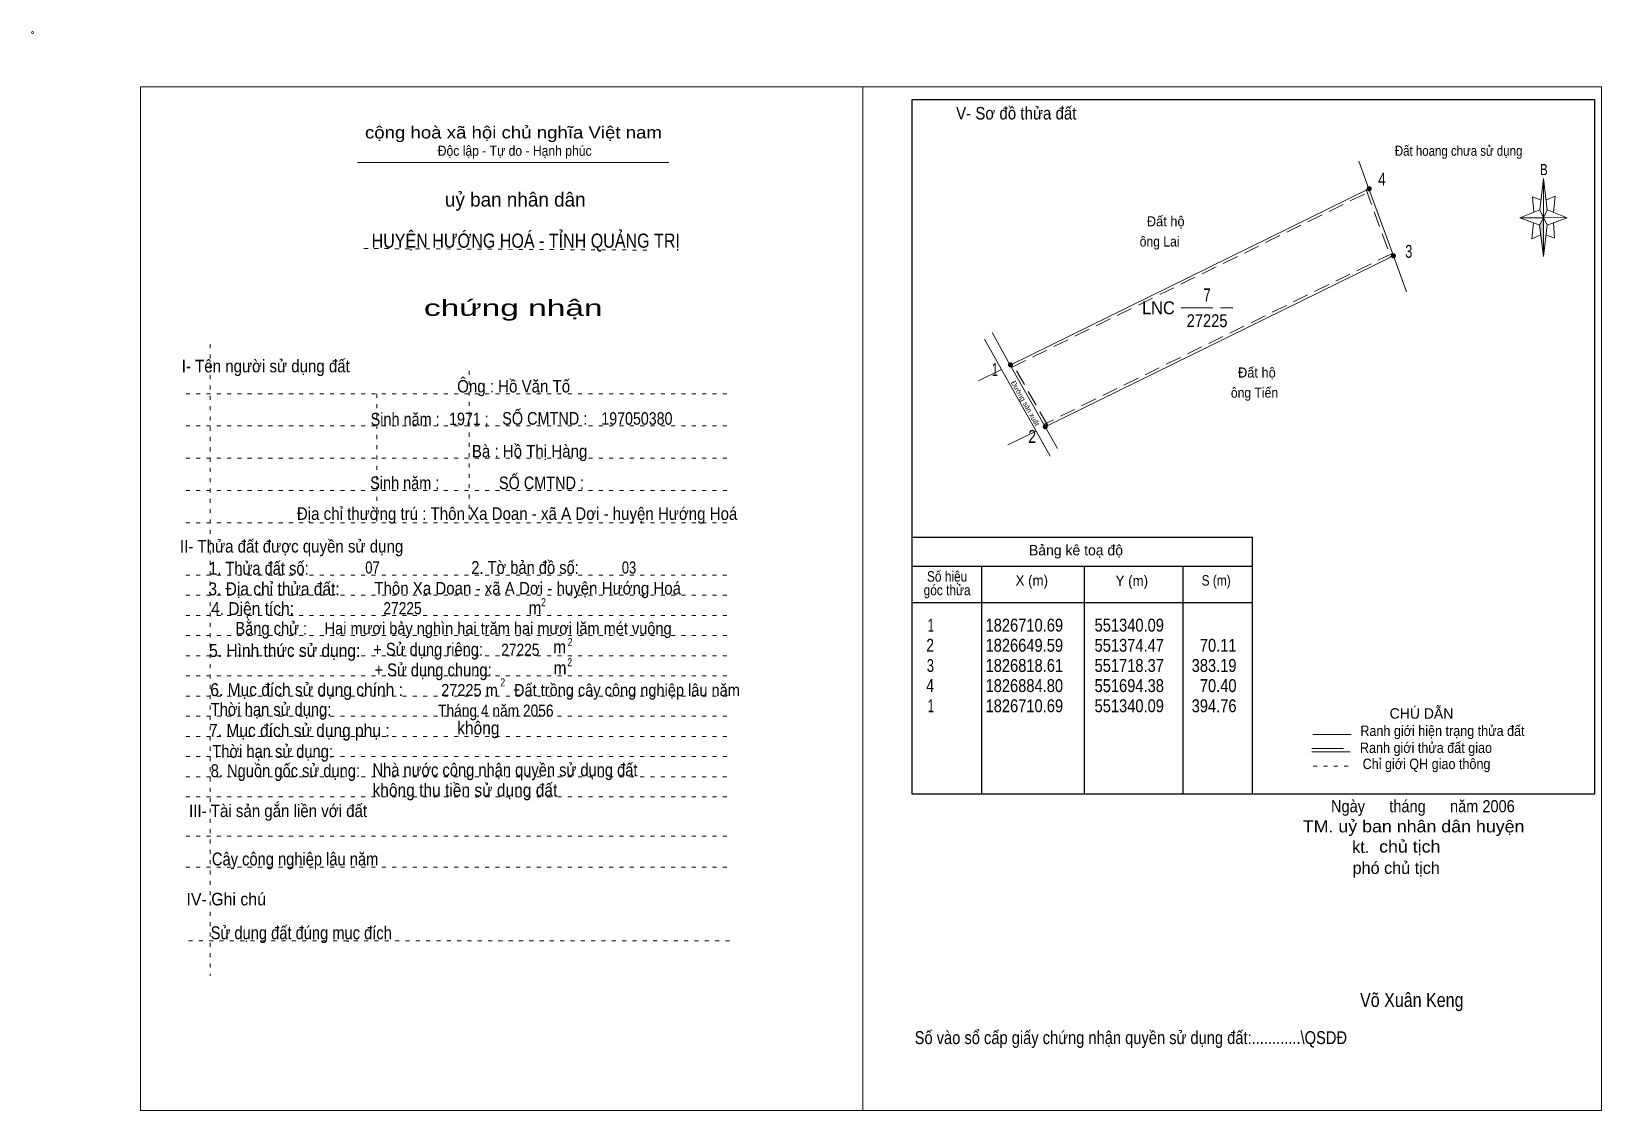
# Model space of a CAD drawing. Header units: centimetres. Extents: x -1.6 to 37.4, y -1.3 to 25.5.
import ezdxf
from ezdxf.enums import TextEntityAlignment as Align

# ---------------------------------------------------------------- set-up
doc = ezdxf.new("R2010")
doc.units = ezdxf.units.CM
doc.header["$LTSCALE"] = 0.13
for name, pattern in [('DOTTED', [1.5, 0.3, -1.2]), ('LONG_DASHED', [7.5, 6, -1.5]), ('MEDIUM_DASHED', [4.5, 3, -1.5])]:
    doc.linetypes.add(name, pattern=pattern)
for name, color, linetype, lineweight in [('1', 7, 'DOTTED', 13), ('10', 7, 'Continuous', 13), ('2', 7, 'Continuous', 25), ('3', 7, 'Continuous', 13), ('30', 7, 'Continuous', 13), ('32', 7, 'LONG_DASHED', 13), ('33', 7, 'LONG_DASHED', 13), ('35', 7, 'Continuous', 13)]:
    doc.layers.add(name, color=color, linetype=linetype, lineweight=lineweight)

msp = doc.modelspace()

# ---------------------------------------------------------------- hatches: boundary and pattern name
at = {"layer": '30'}
msp.add_hatch(color=256, dxfattribs=at).paths.add_polyline_path([(35.91, 20.87), (35.91, 19.91), (35.81, 20.69)])
at = {"layer": '32'}
for points in [[(31.6368, 21.5934, 1), (31.5368, 21.5934, 1)], [(32.2388, 19.9324, 1), (32.1388, 19.9324, 1)], [(22.7461, 17.2242, 1), (22.6461, 17.2242, 1)], [(23.6089, 15.691, 1), (23.5089, 15.691, 1)]]:
    msp.add_hatch(color=256, dxfattribs=at).paths.add_polyline_path(points)

# ---------------------------------------------------------------- linework, layer by layer
at = {"layer": '1', "linetype": 'Continuous'}
msp.add_line((6.51, 22.24), (14.23, 22.24), dxfattribs=at)
at = {"layer": '1'}
for p, q in [((6.67, 20.11), (13.82, 20.07)), ((2.86, 17.74), (2.86, 2.07)), ((9.28, 17.08), (9.28, 13.31)), ((2.25, 16.51), (15.75, 16.51)), ((6.99, 16.51), (6.99, 13.31)), ((2.25, 15.71), (15.75, 15.71)), ((2.25, 14.91), (15.75, 14.91)), ((2.25, 14.11), (15.75, 14.11)), ((2.25, 13.31), (15.75, 13.31)), ((2.25, 12.01), (15.75, 12.01)), ((2.25, 11.51), (15.75, 11.51)), ((2.25, 11.01), (15.75, 11.01)), ((2.25, 10.51), (15.75, 10.51)), ((2.25, 10.01), (15.75, 10.01)), ((2.25, 9.51), (15.75, 9.51)), ((2.25, 9.01), (15.75, 9.01)), ((2.25, 8.51), (15.75, 8.51)), ((2.25, 8.01), (15.75, 8.01)), ((2.25, 7.51), (15.75, 7.51)), ((2.25, 7.01), (15.75, 7.01)), ((2.25, 6.51), (15.75, 6.51)), ((2.25, 5.54), (15.75, 5.54)), ((2.25, 4.77), (15.75, 4.77)), ((2.32, 2.94), (15.82, 2.94))]:
    msp.add_line(p, q, dxfattribs=at)
at = {"layer": '10'}
for p, q in [((31.33, 22.28), (31.58, 21.59)), ((32.19, 19.93), (32.51, 19.04)), ((22.69, 17.22), (22.24, 18.03)), ((22.47, 17.11), (22.05, 17.86)), ((22.47, 17.11), (21.9, 16.83)), ((23.33, 15.58), (22.47, 17.11)), ((23.86, 15.15), (23.56, 15.69))]:
    msp.add_line(p, q, dxfattribs=at)
at = {"layer": '10', "linetype": 'MEDIUM_DASHED'}
for p, q in [((22.72, 17.16), (31.61, 21.53)), ((31.51, 21.57), (32.12, 19.91)), ((32.16, 19.99), (23.53, 15.75)), ((23.62, 15.72), (22.75, 17.25))]:
    msp.add_line(p, q, dxfattribs=at)
at = {"layer": '10'}
msp.add_lwpolyline([(23.56, 15.69), (22.69, 17.22), (31.58, 21.59), (32.19, 19.93)], close=True, dxfattribs=at)
msp.add_lwpolyline([(23.68, 14.96), (23.33, 15.58), (22.63, 15.24)], dxfattribs=at)
msp.add_circle((-1.55, 25.47), 0.025, dxfattribs=at)
at = {"layer": '2'}
for p, q in [((20.25, 12.95), (28.7, 12.95)), ((28.7, 6.59), (28.7, 12.95)), ((20.25, 12.23), (28.7, 12.23)), ((21.99, 6.59), (21.99, 12.23)), ((24.53, 10.89), (24.53, 12.23)), ((26.97, 12.23), (26.97, 6.59)), ((20.25, 11.33), (28.7, 11.33))]:
    msp.add_line(p, q, dxfattribs=at)
msp.add_lwpolyline([(37.18, 23.8), (20.25, 23.8), (20.25, 6.59), (37.18, 6.59)], close=True, dxfattribs=at)
msp.add_lwpolyline([(24.53, 6.59), (24.53, 10.39), (24.53, 10.89)], dxfattribs=at)
at = {"layer": '3'}
msp.add_line((19.04, 24.12), (19.04, -1.27), dxfattribs=at)
for points in [[(19.04, 24.12), (1.13, 24.12), (1.13, -1.27), (19.04, -1.27)], [(19.04, -1.27), (37.35, -1.27), (37.35, 24.12), (19.04, 24.12)]]:
    msp.add_lwpolyline(points, dxfattribs=at)
at = {"layer": '30'}
for p, q in [((35.82, 21.07), (35.91, 21.85)), ((36, 21.07), (36.5, 20.87)), ((35.82, 20.69), (35.32, 20.87)), ((36, 20.69), (35.91, 19.91)), ((36.16, 20.75), (36.18, 20.37)), ((36.18, 20.37), (35.97, 20.45))]:
    msp.add_line(p, q, dxfattribs=at)
for points in [[(35.91, 21.85), (36, 21.07), (35.91, 20.87)], [(35.91, 20.87), (35.32, 20.87), (35.82, 21.07), (36, 20.69), (36.5, 20.87), (35.91, 20.89)], [(35.91, 20.87), (35.91, 19.91), (35.81, 20.69)]]:
    msp.add_lwpolyline(points, close=True, dxfattribs=at)
for points in [[(35.97, 21.31), (36.2, 21.41), (36.16, 21.01)], [(35.91, 20.87), (35.82, 21.07), (35.32, 20.87)], [(35.85, 21.31), (35.64, 21.39), (35.67, 21.01)], [(35.66, 20.75), (35.62, 20.35), (35.84, 20.45)], [(35.91, 20.87), (36, 20.69), (36.5, 20.87)]]:
    msp.add_lwpolyline(points, dxfattribs=at)
at = {"layer": '32'}
for centre in [(31.5868, 21.5934), (32.1888, 19.9324), (22.6961, 17.2242), (23.5589, 15.691)]:
    msp.add_circle(centre, 0.05, dxfattribs=at)
at = {"layer": '33'}
msp.add_line((26.93, 18.64), (28.21, 18.64), dxfattribs=at)
at = {"layer": '35'}
for p, q in [((30.19, 8.06), (31.14, 8.06)), ((30.17, 7.63), (31.12, 7.63))]:
    msp.add_line(p, q, dxfattribs=at)
at = {"layer": '35', "linetype": 'LONG_DASHED'}
msp.add_line((30.17, 7.71), (31.12, 7.71), dxfattribs=at)
at = {"layer": '35', "linetype": 'DOTTED'}
msp.add_line((30.2, 7.27), (31.19, 7.27), dxfattribs=at)

# ---------------------------------------------------------------- texts
at = {"layer": '1'}
for s, height, width, p in [('V- Sơ đồ thửa đất', 0.31, 0.9, (22.84, 23.31)), ('cộng hoà xã hội chủ nghĩa Việt nam', 0.3, 1.15, (10.375, 22.84)), ('Độc lập - Tự do - Hạnh phúc', 0.25, 0.9, (10.405, 22.41)), ('chứng nhận', 0.4, 1.55, (10.37, 18.44)), ('I- Tên người sử dụng đất', 0.31, 0.9, (4.235, 17.04)), ('II- Thửa đất được quyền sử dụng', 0.31, 0.9, (4.875, 12.57)), ('III- Tài sản gắn liền với đất', 0.31, 0.9, (4.54, 6.01)), ('IV- Ghi chú', 0.31, 0.95, (3.255, 3.82))]:
    msp.add_text(s, height=height, dxfattribs=dict(at, width=width)).set_placement(p, align=Align.CENTER)
msp.add_text('uỷ ban nhân dân', height=0.35, dxfattribs=at).set_placement((10.42, 21.15), align=Align.CENTER)
at = {"layer": '1', "width": 0.95}
msp.add_text('Đường sản xuất', height=0.1253, rotation=299.366, dxfattribs=at).set_placement((23.0097, 16.2407), align=Align.CENTER)
at = {"layer": '10'}
for s, height, width, p in [('Đất hoang chưa sử dụng ', 0.25, 0.85, (33.845, 22.41)), ('Ông : Hồ Văn Tố', 0.31, 0.9, (10.38, 16.54)), ('Sinh năm :', 0.3149, 0.85, (7.69, 15.72)), ('1971 ;', 0.31, 0.85, (9.27, 15.73)), ('SỐ CMTND :', 0.3149, 0.85, (11.15, 15.74)), ('197050380', 0.31, 0.85, (13.435, 15.74)), ('Bà : Hồ Thị Hàng', 0.31, 0.9, (10.775, 14.93)), ('Sinh năm :', 0.3149, 0.85, (7.68, 14.14)), ('SỐ CMTND :', 0.3149, 0.85, (11.07, 14.14)), ('Địa chỉ thường trú : Thôn Xa Doan - xã A Dơi - huyện Hướng Hoá', 0.31, 0.9, (10.465, 13.38)), ('07', 0.3, 0.8, (6.88, 12.05)), ('03', 0.3, 0.8, (13.24, 12.05)), (' Thôn Xa Doan - xã A Dơi - huyện Hướng Hoá', 0.31, 0.9, (10.675, 11.53)), ('27225', 0.3, 0.85, (7.625, 11.04)), ('Hai mươi bảy nghìn hai trăm hai mươi lăm mét vuông ', 0.3, 0.9, (10.045, 10.54)), ('27225', 0.3, 0.85, (10.545, 10.01)), ('27225 m    Đất trồng cây công nghiệp lâu năm ', 0.3, 0.9, (12.335, 9.01)), ('Tháng 4 năm 2056 ', 0.3, 0.85, (9.985, 8.5)), ('Ngày      tháng      năm 2006', 0.3, 0.9, (32.92, 6.13)), ('TM. uỷ ban nhân dân huyện', 0.3, 1.1, (32.69, 5.63)), ('chủ tịch', 0.3, 1.1, (32.595, 5.13)), ('Võ Xuân Keng ', 0.35, 0.85, (32.7, 1.3))]:
    msp.add_text(s, height=height, dxfattribs=dict(at, width=width)).set_placement(p, align=Align.CENTER)
for s, width, p in [('  Đất hộ', 0.95, (25.9, 20.66)), ('ông Lai', 0.9, (25.9, 20.16)), ('  Đất hộ', 0.95, (28.16, 16.91)), ('ông Tiến', 0.9, (28.16, 16.41))]:
    msp.add_text(s, height=0.25, dxfattribs=dict(at, width=width)).set_placement(p)
for s, p in [('kt.  ', (31.49, 5.12)), ('phó chủ tịch ', (32.315, 4.6))]:
    msp.add_text(s, height=0.3, dxfattribs=at).set_placement(p, align=Align.CENTER)
at = {"layer": '2'}
for s, height, width, p in [('HUYỆN HƯỚNG HOÁ - TỈNH QUẢNG TRỊ', 0.35, 0.85, (10.68, 20.13)), ('Số hiệu', 0.2591, 0.85, (21.125, 11.85)), ('3. Địa chỉ thửa đất:', 0.32, 0.9, (4.44, 11.51)), ('góc thửa', 0.2591, 0.85, (21.125, 11.51)), ('X (m)', 0.2591, 0.95, (23.225, 11.75)), ('Y (m)', 0.2591, 0.95, (25.705, 11.74)), ('S (m)', 0.2591, 0.85, (27.795, 11.75)), ('Số vào sổ cấp giấy chứng nhận quyền sử dụng đất:............\\QSDĐ', 0.32, 0.85, (25.68, 0.38))]:
    msp.add_text(s, height=height, dxfattribs=dict(at, width=width)).set_placement(p, align=Align.CENTER)
msp.add_text('Bảng kê toạ độ', height=0.2591, dxfattribs=at).set_placement((24.32, 12.5), align=Align.CENTER)
for s, height, width, p in [('1. Thửa đất số:', 0.32, 0.85, (2.83, 12.02)), ('2. Tờ bản đồ số:', 0.32, 0.85, (9.33, 12.04)), ('4. Diện tích:', 0.32, 0.9, (2.88, 11.02)), ('m', 0.32, 0.9, (10.75, 11.04)), ('2', 0.2, 0.8, (11.06, 11.24)), ('Bằng chử :', 0.32, 0.85, (3.48, 10.53)), ('5. Hình thức sử dụng:', 0.32, 0.9, (2.83, 9.98)), ('+ Sử dụng riêng:', 0.32, 0.85, (6.9, 10.01)), ('m', 0.32, 0.9, (11.36, 10.07)), ('2', 0.2, 0.8, (11.72, 10.25)), ('+ Sử dụng chung:', 0.32, 0.85, (6.93, 9.5)), ('m', 0.32, 0.9, (11.37, 9.55)), ('2', 0.2, 0.8, (11.71, 9.75)), ('6. Mục đích sử dụng chính : ', 0.32, 0.9, (2.86, 9.01)), ('2', 0.2, 0.8, (10.05, 9.25)), ('Thời hạn sử dụng: ', 0.32, 0.85, (2.87, 8.52)), ('7. Mục đích sử dụng phụ : ', 0.32, 0.9, (2.83, 8)), ('không', 0.32, 0.9, (8.98, 8.06)), ('Thời hạn sử dụng: ', 0.32, 0.85, (2.91, 7.48)), ('8. Nguồn gốc sử dụng: ', 0.32, 0.85, (2.87, 7)), ('Nhà nước công nhận quyền sử dụng đất ', 0.32, 0.85, (6.88, 7.02)), ('không thu tiền sử dụng đất', 0.32, 0.9, (6.88, 6.52)), ('Cây công nghiệp lâu năm', 0.32, 0.85, (2.9, 4.81)), ('Sử dụng đất đúng mục đích', 0.32, 0.85, (2.87, 2.98))]:
    msp.add_text(s, height=height, dxfattribs=dict(at, width=width)).set_placement(p)
at = {"layer": '30', "width": 0.75}
msp.add_text('B', height=0.2756, dxfattribs=at).set_placement((35.92, 21.93), align=Align.CENTER)
at = {"layer": '30'}
for s, width, p in [('1', 0.65, (20.8, 10.61)), ('1826710.69', 0.85, (24, 10.61)), ('551340.09', 0.85, (26.5, 10.61)), ('551340.09', 0.85, (26.5, 10.61)), ('2', 0.8, (20.8, 10.11)), ('1826649.59', 0.85, (24, 10.11)), ('551374.47', 0.85, (26.5, 10.11)), ('70.11', 0.85, (28.3, 10.11)), ('3', 0.75, (20.8, 9.61)), ('1826818.61', 0.85, (24, 9.61)), ('551718.37', 0.85, (26.5, 9.61)), ('383.19', 0.85, (28.3, 9.61)), ('4', 0.8, (20.8, 9.11)), ('1826884.80', 0.85, (24, 9.11)), ('551694.38', 0.85, (26.5, 9.11)), ('70.40', 0.85, (28.3, 9.11)), ('1', 0.65, (20.8, 8.61)), ('1826710.69', 0.85, (24, 8.61)), ('551340.09', 0.85, (26.5, 8.61)), ('394.76', 0.85, (28.3, 8.61))]:
    msp.add_text(s, height=0.32, dxfattribs=dict(at, width=width)).set_placement(p, align=Align.RIGHT)
at = {"layer": '32'}
for s, width, p in [('4', 0.8, (31.905, 21.67)), ('3', 0.75, (32.57, 19.88)), ('1', 0.65, (22.31, 16.95)), ('2', 0.8, (23.235, 15.29))]:
    msp.add_text(s, height=0.32, dxfattribs=dict(at, width=width)).set_placement(p, align=Align.CENTER)
at = {"layer": '33'}
for s, width, p in [('7', 0.75, (27.57, 18.8)), ('27225', 0.85, (27.57, 18.16))]:
    msp.add_text(s, height=0.32, dxfattribs=dict(at, width=width)).set_placement(p, align=Align.CENTER)
at = {"layer": '33', "width": 0.95}
msp.add_text('LNC', height=0.32, dxfattribs=at).set_placement((26.77, 18.48), align=Align.RIGHT)
at = {"layer": '35'}
msp.add_text('CHÚ DẪN', height=0.2591, dxfattribs=at).set_placement((32.885, 8.45), align=Align.CENTER)
at = {"layer": '35', "width": 0.9}
for s, p in [('Ranh giới hiện trạng thửa đất', (33.405, 8.02)), ('Ranh giới thửa đất giao ', (33.04, 7.6)), ('Chỉ giới QH giao thông', (33.01, 7.2))]:
    msp.add_text(s, height=0.2591, dxfattribs=at).set_placement(p, align=Align.CENTER)

doc.saveas('drawing.dxf')
